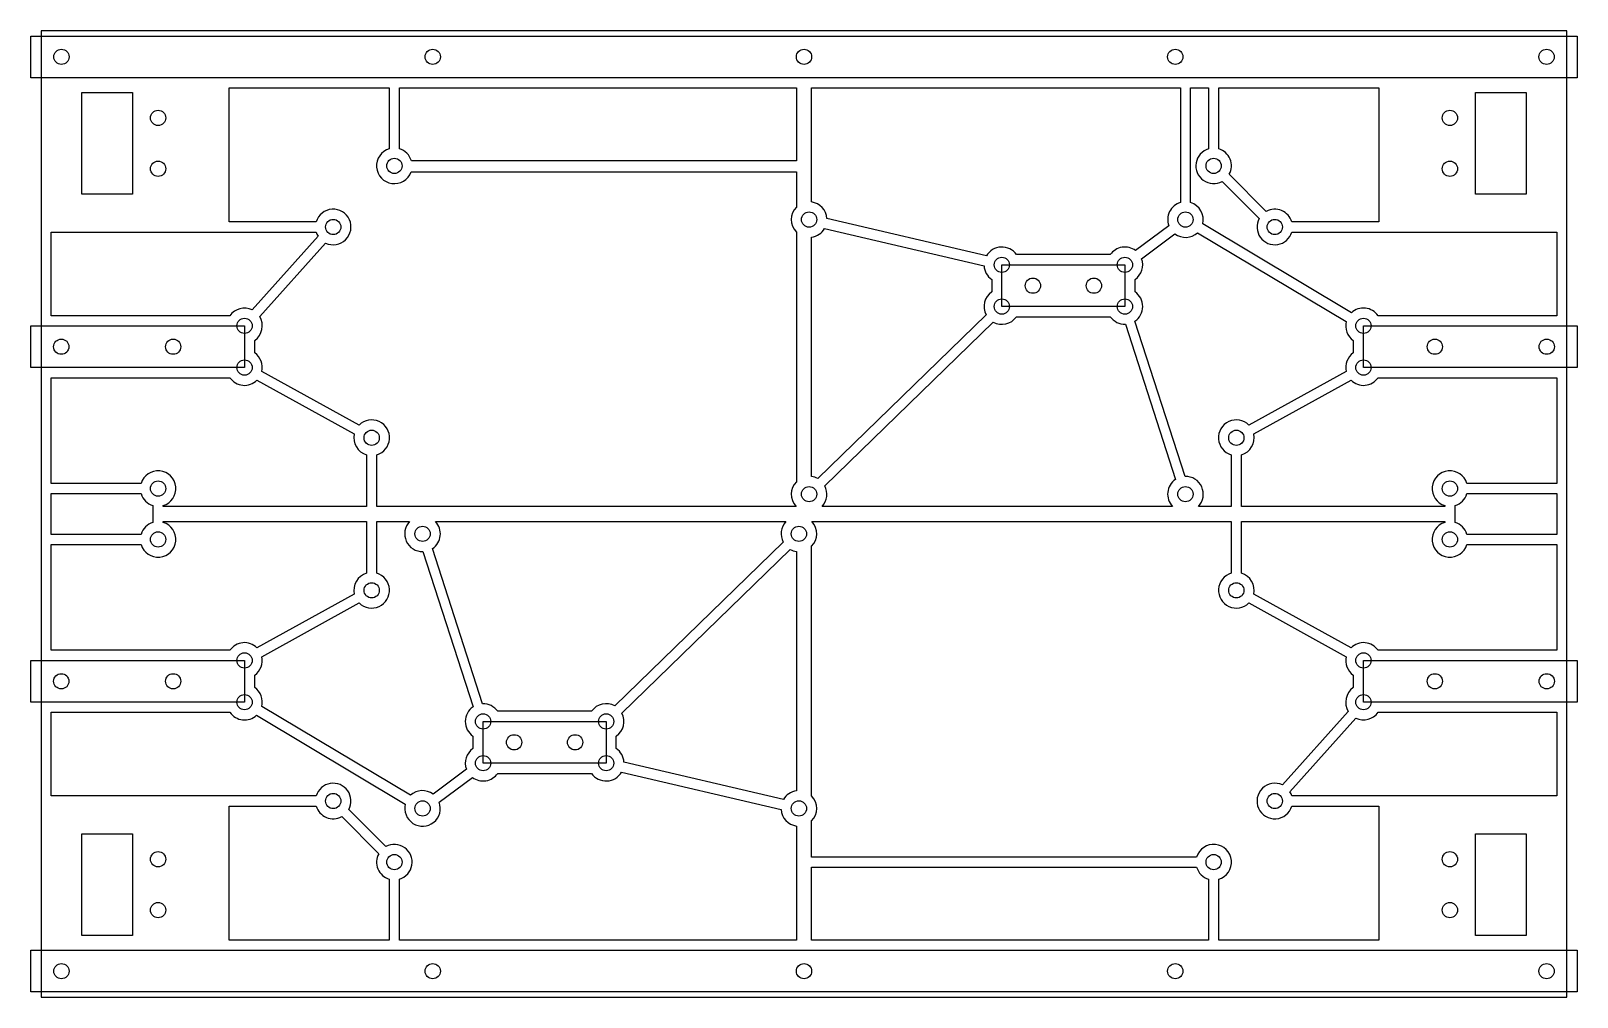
# Model space of a CAD drawing. Header units: millimetres. Extents: x 13 to 317, y 15 to 205.
import ezdxf

# ---------------------------------------------------------------- set-up
doc = ezdxf.new("R2010")
doc.units = ezdxf.units.MM
for name, color, linetype in [('2Pocket', 100, 'Continuous'), ('3p3Pocket', 210, 'Continuous'), ('Corner', 31, 'Continuous'), ('Hole', 130, 'Continuous'), ('Inline', 10, 'Continuous'), ('Outline', 50, 'Continuous')]:
    doc.layers.add(name, color=color, linetype=linetype)

msp = doc.modelspace()

# ---------------------------------------------------------------- linework, layer by layer
at = {"layer": '2Pocket'}
for points in [[(317, 195.8), (13, 195.8), (13, 204), (317, 204)], [(203.9, 159), (228.1, 159), (228.1, 150.8), (203.9, 150.8)], [(13, 147), (55, 147), (55, 138.8), (13, 138.8)], [(275, 147), (317, 147), (317, 138.8), (275, 138.8)], [(13, 81.2), (55, 81.2), (55, 73), (13, 73)], [(275, 81.2), (317, 81.2), (317, 73), (275, 73)], [(101.9, 69.2), (126.1, 69.2), (126.1, 61), (101.9, 61)], [(317, 16), (13, 16), (13, 24.2), (317, 24.2)]]:
    msp.add_lwpolyline(points, close=True, dxfattribs=at)
at = {"layer": '3p3Pocket'}
for points in [[(58.42, 138.05, 0.303172), (57, 141.67), (57, 144.13, 0.397276), (57.98, 148.83), (70.94, 163.28, 2.698956), (69.08, 167.44), (52, 167.44), (52, 193.8), (83.46, 193.8), (83.46, 181.82, 1.620694), (87.74, 177.26), (163.5, 177.26), (163.5, 170.35, 0.408248), (163.5, 165.45), (163.5, 116.35, 0.40254), (163.45, 111.5), (81, 111.5), (81, 121.64, 1.278586), (77.55, 127.49)], [(85.46, 193.8), (163.5, 193.8), (163.5, 179.46), (87.81, 179.46, 0.253025), (85.46, 181.82)], [(166.5, 171.36), (166.5, 193.8), (239, 193.8), (239, 171.25, 0.432685), (236.72, 166.69), (230.19, 161.81, 0.423218), (225.23, 161), (206.77, 161, 0.550512), (200.86, 160.74), (169.49, 168.11, 0.356086)], [(313, 149), (277.87, 149, 0.454174), (272.63, 149.58), (243.39, 167.04, 0.402201), (241, 171.25), (241, 193.8), (244.54, 193.8), (244.54, 181.82, 1.108635), (247.21, 175.39), (254.49, 168.11, 1.108635), (260.92, 165.44), (313, 165.44)], [(246.54, 181.82), (246.54, 193.8), (278, 193.8), (278, 167.44), (260.92, 167.44, 0.475888), (255.9, 169.52), (248.62, 176.8, 0.475888)], [(17, 165.44), (69.08, 165.44, 0.065172), (69.45, 164.61), (56.49, 150.16, 0.366098), (52.13, 149), (17, 149)], [(201.9, 156.13), (201.9, 153.67, 0.377782), (200.8, 149.18), (167.71, 116.96, 0.091672), (166.5, 117.36), (166.5, 164.44, 0.23073), (169.04, 166.16), (200.41, 158.79, 0.229783)], [(273, 144.13), (273, 141.67, 0.303172), (271.58, 138.05), (252.45, 127.49, 1.278586), (249, 121.64), (249, 111.5), (242.55, 111.5, 0.665433), (239.92, 117.4), (230.08, 147.91, 0.524313), (230.1, 153.67), (230.1, 156.13, 0.341116), (231.38, 160.21), (237.91, 165.09, 0.359829), (242.37, 165.32), (271.61, 147.86, 0.312384)], [(206.77, 148.8), (225.23, 148.8, 0.251288), (228.18, 147.3), (238.02, 116.79, 0.460034), (237.45, 111.5), (168.55, 111.5, 0.319738), (169.1, 115.52), (202.19, 147.74, 0.385439)], [(34.65, 116), (17, 116), (17, 136.8), (52.13, 136.8, 0.464364), (57.45, 136.3), (76.58, 125.74, 0.392458), (79, 121.64), (79, 111.5), (39, 111.5), (39, 111.65, 1.677464)], [(277.87, 136.8), (313, 136.8), (313, 116), (295.35, 116, 1.677464), (291, 111.65), (291, 111.5), (251, 111.5), (251, 121.64, 0.392458), (253.42, 125.74), (272.55, 136.3, 0.464364)], [(34.65, 106), (17, 106), (17, 114), (34.65, 114, 0.253025), (37, 111.65), (37, 108.35, 0.253025)], [(313, 106), (295.35, 106, 0.253025), (293, 108.35), (293, 111.65, 0.253025), (295.35, 114), (313, 114)], [(17, 104), (34.65, 104, 1.677464), (39, 108.35), (39, 108.5), (79, 108.5), (79, 98.34, 0.392296), (76.58, 94.25), (57.45, 83.7, 0.464534), (52.13, 83.2), (17, 83.2)], [(99.9, 66.33), (99.9, 63.87, 0.341116), (98.62, 59.79), (92.09, 54.91, 0.359829), (87.63, 54.68), (58.39, 72.14, 0.312384), (57, 75.87), (57, 78.33, 0.303019), (58.42, 81.94), (77.55, 92.5, 1.278955), (81, 98.34), (81, 108.5), (87.45, 108.5, 0.665433), (90.08, 102.6), (99.92, 72.09, 0.524313)], [(123.23, 71.2), (104.77, 71.2, 0.251288), (101.82, 72.7), (91.98, 103.21, 0.460034), (92.55, 108.5), (161.45, 108.5, 0.319738), (160.9, 104.48), (127.81, 72.26, 0.385439)], [(273, 78.33), (273, 75.87, 0.397276), (272.02, 71.17), (259.06, 56.72, 2.698956), (260.92, 52.56), (278, 52.56), (278, 26.2), (246.54, 26.2), (246.54, 38.18, 1.677464), (242.19, 42.54), (166.5, 42.54), (166.5, 49.65, 0.408248), (166.5, 54.55), (166.5, 103.65, 0.40254), (166.55, 108.5), (249, 108.5), (249, 98.34, 1.278955), (252.45, 92.5), (271.58, 81.94, 0.303019)], [(313, 83.2), (277.87, 83.2, 0.464534), (272.55, 83.7), (253.42, 94.25, 0.392296), (251, 98.34), (251, 108.5), (291, 108.5), (291, 108.35, 1.677464), (295.35, 104), (313, 104)], [(128.1, 63.87), (128.1, 66.33, 0.377782), (129.2, 70.82), (162.29, 103.04, 0.091672), (163.5, 102.64), (163.5, 55.56, 0.23073), (160.96, 53.84), (129.59, 61.21, 0.229783)], [(17, 54.56), (17, 71), (52.13, 71, 0.454174), (57.37, 70.42), (86.61, 52.96, 1.356775), (93.28, 53.31), (99.81, 58.19, 0.423218), (104.77, 59), (123.23, 59, 0.550512), (129.14, 59.26), (160.51, 51.89, 0.356086), (163.5, 48.64), (163.5, 26.2), (85.46, 26.2), (85.46, 38.18, 1.108635), (82.79, 44.61), (75.51, 51.89, 1.108635), (69.08, 54.56)], [(277.87, 71), (313, 71), (313, 54.56), (260.92, 54.56, 0.065172), (260.55, 55.39), (273.51, 69.84, 0.366098)], [(83.46, 38.18), (83.46, 26.2), (52, 26.2), (52, 52.56), (69.08, 52.56, 0.475888), (74.1, 50.48), (81.38, 43.2, 0.475888)], [(244.54, 26.2), (166.5, 26.2), (166.5, 40.54), (242.19, 40.54, 0.253025), (244.54, 38.18)]]:
    msp.add_lwpolyline(points, format="xyb", close=True, dxfattribs=at)
at = {"layer": 'Corner'}
for centre in [(203.9, 159), (228.1, 159), (203.9, 150.8), (228.1, 150.8), (55, 147), (275, 147), (55, 138.8), (275, 138.8), (55, 81.2), (275, 81.2), (55, 73), (275, 73), (101.9, 69.2), (126.1, 69.2), (101.9, 61), (126.1, 61)]:
    msp.add_circle(centre, 1.5, dxfattribs=at)
at = {"layer": 'Hole'}
for centre in [(19, 199.9), (92, 199.9), (165, 199.9), (238, 199.9), (311, 199.9), (38, 187.9), (292, 187.9), (38, 177.9), (84.46, 178.46), (245.54, 178.46), (292, 177.9), (72.44, 166.44), (166, 167.9), (240, 167.9), (257.56, 166.44), (210, 154.9), (222, 154.9), (18.97, 142.9), (40.97, 142.9), (289.03, 142.9), (311.03, 142.9), (80, 124.99), (250, 124.99), (38, 115), (292, 115), (166, 113.9), (240, 113.9), (38, 105), (90, 106.1), (164, 106.1), (292, 105), (80, 94.99), (250, 94.99), (18.97, 77.1), (40.97, 77.1), (289.03, 77.1), (311.03, 77.1), (108, 65.1), (120, 65.1), (72.44, 53.56), (257.56, 53.56), (90, 52.1), (164, 52.1), (38, 42.1), (84.46, 41.54), (245.54, 41.54), (292, 42.1), (38, 32.1), (292, 32.1), (19, 20.1), (92, 20.1), (165, 20.1), (238, 20.1), (311, 20.1)]:
    msp.add_circle(centre, 1.5, dxfattribs=at)
at = {"layer": 'Inline'}
for points in [[(33, 192.9), (33, 172.9), (23, 172.9), (23, 192.9)], [(307, 192.9), (307, 172.9), (297, 172.9), (297, 192.9)], [(33, 47.1), (33, 27.1), (23, 27.1), (23, 47.1)], [(307, 47.1), (307, 27.1), (297, 27.1), (297, 47.1)]]:
    msp.add_lwpolyline(points, close=True, dxfattribs=at)
at = {"layer": 'Outline'}
msp.add_lwpolyline([(315, 15), (315, 16), (315, 24.2), (315, 73), (315, 81.2), (315, 138.8), (315, 147), (315, 195.8), (315, 204), (315, 205), (15, 205), (15, 204), (15, 195.8), (15, 147), (15, 138.8), (15, 81.2), (15, 73), (15, 24.2), (15, 16), (15, 15)], close=True, dxfattribs=at)

doc.saveas('drawing.dxf')
